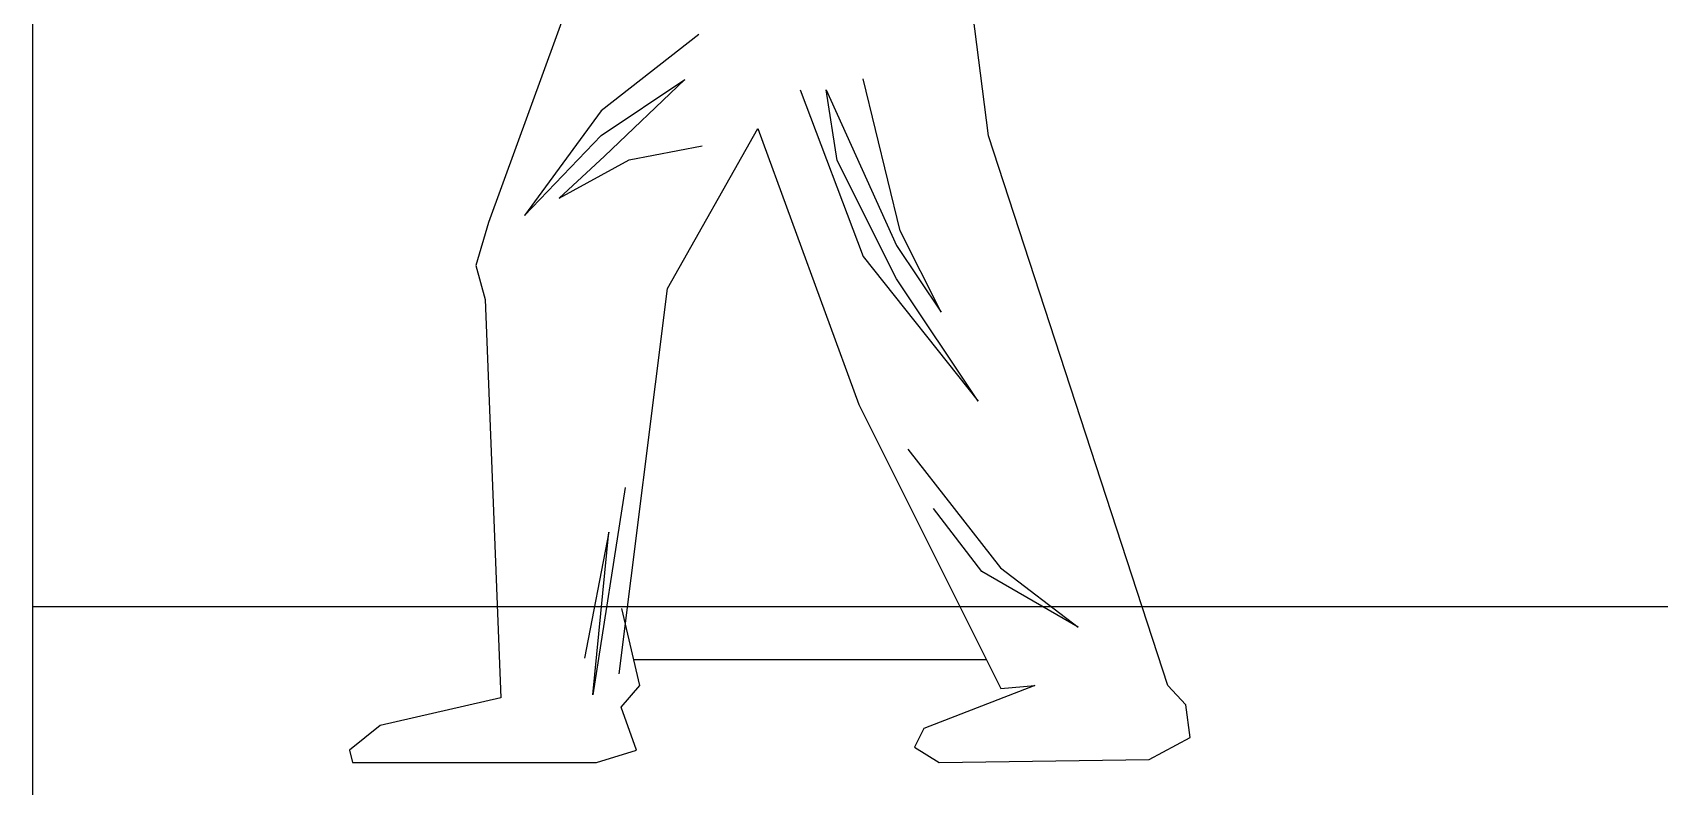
# Model space of a CAD drawing. Header units: millimetres. Extents: x -346728 to 1320345, y -537202 to -385966.
# Drawn here: x 829402 to 838792, y -501813 to -497463 of the extents above; entities that cross this region are included whole.
import ezdxf

# ---------------------------------------------------------------- set-up
doc = ezdxf.new("R2010")
doc.units = ezdxf.units.MM
doc.header["$LTSCALE"] = 100
doc.layers.add('manh', color=4, linetype='Continuous')

msp = doc.modelspace()

# ---------------------------------------------------------------- linework, layer by layer
at = {"layer": 'manh', "color": 33}
for p, q in [((832797.9, -496460.6, -881.1), (832032.7, -498558.3, -881.1)), ((834920, -498059.5, -881.1), (834813.1, -497222.2, -881.1)), ((833247, -497473, -881.1), (832683.8, -497915.3, -881.1)), ((832683.8, -498056, -881.1), (833166.5, -497734.4, -881.1)), ((833166.5, -497734.4, -881.1), (832703.9, -498176.7, -881.1)), ((834410.3, -498606.3, -881.1), (834196.4, -497729.9, -881.1)), ((833832.8, -497794, -881.1), (834196.4, -498756, -881.1)), ((834046.7, -498200.2, -881.1), (833982.6, -497794, -881.1)), ((833982.6, -497794, -881.1), (834388.9, -498691.9, -881.1)), ((832683.8, -497915.3, -881.1), (832241.2, -498518.5, -881.1)), ((833065.9, -498940.6, -881.1), (833588.9, -498015.8, -881.1)), ((833588.9, -498015.8, -881.1), (834171.5, -499609.3, -881.1)), ((832241.2, -498518.5, -881.1), (832683.8, -498056, -881.1)), ((832844.7, -498196.8, -881.1), (833267.1, -498116.4, -881.1)), ((835953.8, -501230.3, -881.1), (834920, -498059.5, -881.1)), ((832703.9, -498176.7, -881.1), (832442.4, -498417.9, -881.1)), ((832442.4, -498417.9, -881.1), (832844.7, -498196.8, -881.1)), ((834388.9, -498884.2, -881.1), (834046.7, -498200.2, -881.1)), ((832032.7, -498558.3, -881.1), (831961.4, -498807.6, -881.1)), ((834388.9, -498691.9, -881.1), (834645.6, -499076.6, -881.1)), ((834645.6, -499076.6, -881.1), (834410.3, -498606.3, -881.1)), ((834196.4, -498756, -881.1), (834859.4, -499589.7, -881.1)), ((831961.4, -498807.6, -881.1), (832014.9, -499003.6, -881.1)), ((834859.4, -499589.7, -881.1), (834388.9, -498884.2, -881.1)), ((832787.1, -501163.6, -881.1), (833065.9, -498940.6, -881.1)), ((832014.9, -499003.6, -881.1), (832104, -501301.6, -881.1)), ((834171.5, -499609.3, -881.1), (834991.3, -501248.1, -881.1)), ((834453.1, -499867.6, -881.1), (834987.8, -500551.6, -881.1)), ((832822.7, -500088.3, -881.1), (832634.9, -501285.2, -881.1)), ((834880.8, -500573, -881.1), (834602.8, -500209.6, -881.1)), ((832728.8, -500346.5, -881.1), (832587.9, -501074, -881.1)), ((832634.9, -501285.2, -881.1), (832728.8, -500346.5, -881.1)), ((835436.9, -500893.6, -881.1), (834880.8, -500573, -881.1)), ((834987.8, -500551.6, -881.1), (835436.9, -500893.6, -881.1)), ((832906.1, -501230.3, -881.1), (832803.4, -500787.3, -881.1)), ((832871.5, -501081.2, -881.1), (834907.8, -501081.2, -881.1)), ((832799.1, -501355, -881.1), (832906.1, -501230.3, -881.1)), ((835187.4, -501230.3, -881.1), (834545.8, -501479.7, -881.1)), ((834991.3, -501248.1, -881.1), (835187.4, -501230.3, -881.1)), ((836059.2, -501342.3, -881.1), (835953.8, -501230.3, -881.1)), ((832104, -501301.6, -881.1), (831408.9, -501461.9, -881.1)), ((832888.2, -501604.4, -881.1), (832799.1, -501355, -881.1)), ((836083.1, -501530.9, -881.1), (836059.2, -501342.3, -881.1)), ((831408.9, -501461.9, -881.1), (831230.7, -501604.4, -881.1)), ((834545.8, -501479.7, -881.1), (834492.3, -501586.6, -881.1)), ((831230.7, -501604.4, -881.1), (831248.5, -501675.7, -881.1)), ((832656.5, -501675.7, -881.1), (832888.2, -501604.4, -881.1)), ((834492.3, -501586.6, -881.1), (834634.9, -501675.7, -881.1)), ((835846.8, -501657.9, -881.1), (836083.1, -501530.9, -881.1)), ((831248.5, -501675.7, -881.1), (832656.5, -501675.7, -881.1)), ((834634.9, -501675.7, -881.1), (835846.8, -501657.9, -881.1))]:
    msp.add_line(p, q, dxfattribs=at)
at = {"layer": 'manh', "color": 8}
for p, q in [((829402, -497054.2, -881.1), (829402, -503987.2, -881.1)), ((829402, -500774.7, -881.1), (841306.8, -500774.7, -881.1))]:
    msp.add_line(p, q, dxfattribs=at)

doc.saveas('drawing.dxf')
